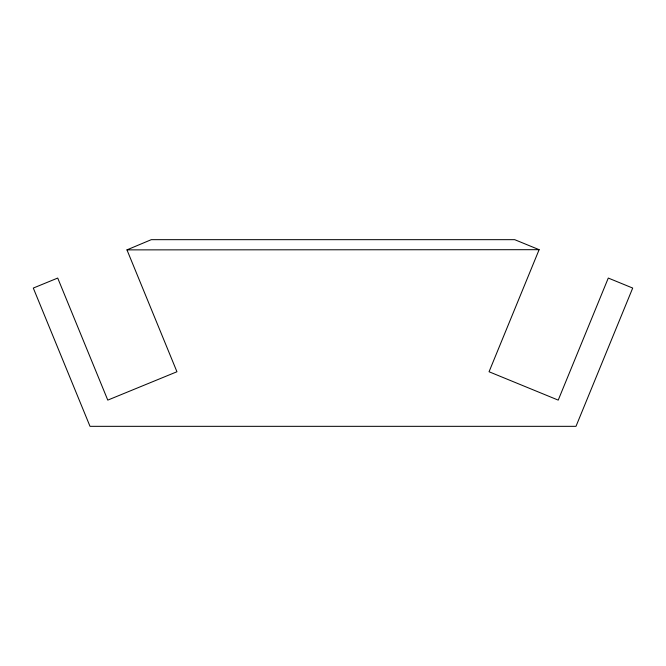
<?xml version="1.0" encoding="UTF-8"?>
<svg xmlns="http://www.w3.org/2000/svg" width="666" height="666" viewBox="0 0 666 666"><rect width="100%" height="100%" fill="white"/><g stroke="black" fill="none" stroke-linecap="round" stroke-linejoin="round"><path stroke-width="1" d="M539.119 249.683L489.052 371.753L558.225 400.116L608.283 278.055L632.7 288.062L575.99 426.332L90.01 426.332L33.3 288.062L57.717 278.055L107.775 400.116L176.948 371.753L126.965 249.875L151.299 239.668L514.701 239.668L539.119 249.683L126.965 249.875"/></g></svg>
